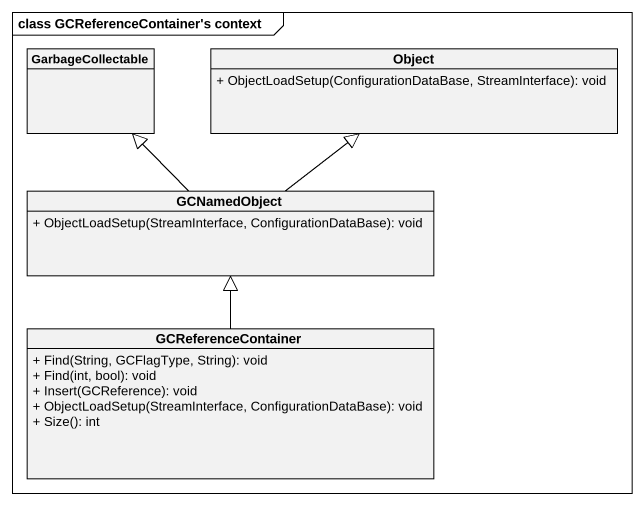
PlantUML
@startuml
mainframe class GCReferenceContainer's context
hide circle
hide empty members
skinparam classAttributeIconSize 0
class GarbageCollectable
class "Object" as Object_ {
  + ObjectLoadSetup(ConfigurationDataBase, StreamInterface): void
}
class GCNamedObject {
  + ObjectLoadSetup(StreamInterface, ConfigurationDataBase): void
}
class GCReferenceContainer {
  + Find(String, GCFlagType, String): void
  + Find(int, bool): void
  + Insert(GCReference): void
  + ObjectLoadSetup(StreamInterface, ConfigurationDataBase): void
  + Size(): int
}
GCNamedObject -up-|> GarbageCollectable
GCNamedObject -up-|> Object_
GCReferenceContainer -up-|> GCNamedObject
@enduml
